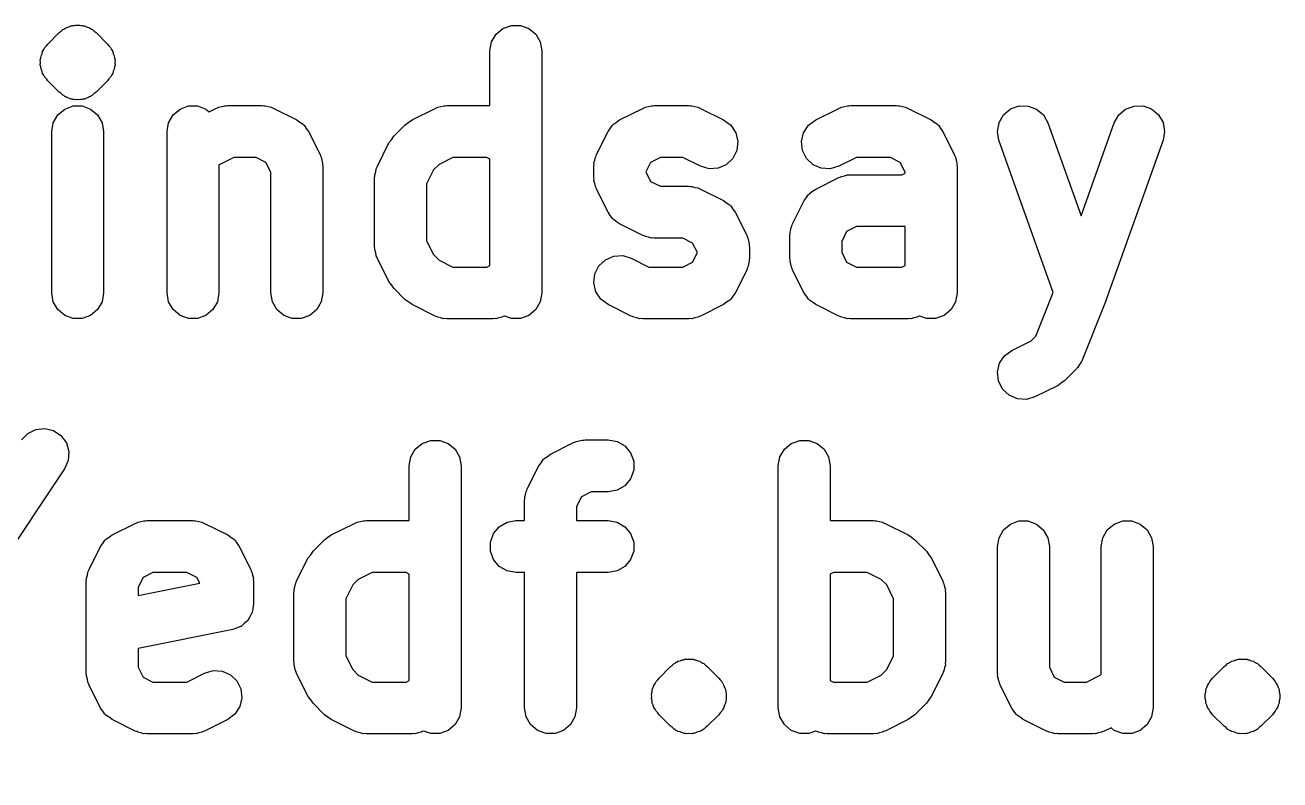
# Model space of a CAD drawing. Extents: x 25 to 346, y -457 to -16.
# Drawn here: x 78.1 to 87.31, y -437.45 to -431.91 of the extents above; entities that cross this region are included whole.
import ezdxf

# ---------------------------------------------------------------- set-up
doc = ezdxf.new("R2010")
doc.units = 0
doc.header["$MEASUREMENT"] = 0
doc.layers.add('BLACK', color=7, linetype='CONTINUOUS')

msp = doc.modelspace()

# ---------------------------------------------------------------- linework, layer by layer
at = {"layer": 'Black'}
for p, q in [((78.3767, -431.94), (78.3843, -431.937)), ((78.3843, -431.937), (78.3908, -431.931)), ((78.3908, -431.931), (78.3986, -431.928)), ((78.3986, -431.928), (78.4055, -431.924)), ((78.4055, -431.924), (78.4216, -431.919)), ((78.4216, -431.919), (78.4367, -431.912)), ((78.4367, -431.912), (78.445, -431.912)), ((78.445, -431.912), (78.4529, -431.909)), ((78.4529, -431.909), (78.4613, -431.909)), ((78.4613, -431.909), (78.4694, -431.907)), ((78.4694, -431.907), (78.486, -431.908)), ((78.486, -431.908), (78.5026, -431.907)), ((78.5026, -431.907), (78.5107, -431.909)), ((78.5107, -431.909), (78.5191, -431.909)), ((78.5191, -431.909), (78.527, -431.912)), ((78.527, -431.912), (78.5353, -431.912)), ((78.5353, -431.912), (78.5504, -431.919)), ((78.5504, -431.919), (78.5665, -431.924)), ((78.5665, -431.924), (78.5734, -431.928)), ((78.5734, -431.928), (78.5813, -431.931)), ((78.5813, -431.931), (78.5877, -431.937)), ((78.5877, -431.937), (78.5953, -431.94)), ((81.5574, -431.974), (81.6081, -431.931)), ((81.6081, -431.931), (81.6703, -431.909)), ((81.6703, -431.909), (81.7364, -431.909)), ((81.7364, -431.909), (81.7986, -431.931)), ((81.7986, -431.931), (81.8493, -431.974)), ((78.2666, -432.046), (78.3513, -431.962)), ((78.3513, -431.962), (78.3649, -431.952)), ((78.3649, -431.952), (78.3767, -431.94)), ((78.5953, -431.94), (78.6071, -431.952)), ((78.6071, -431.952), (78.6207, -431.962)), ((78.6207, -431.962), (78.7054, -432.046)), ((81.5128, -432.096), (81.5243, -432.031)), ((81.5243, -432.031), (81.5574, -431.974)), ((81.8493, -431.974), (81.8823, -432.031)), ((81.8823, -432.031), (81.8938, -432.096)), ((78.2173, -432.132), (78.2244, -432.117)), ((78.2244, -432.117), (78.2287, -432.1)), ((78.2287, -432.1), (78.2382, -432.087)), ((78.2382, -432.087), (78.2453, -432.072)), ((78.2453, -432.072), (78.2571, -432.06)), ((78.2571, -432.06), (78.2666, -432.046)), ((78.7054, -432.046), (78.7149, -432.06)), ((78.7149, -432.06), (78.7267, -432.072)), ((78.7267, -432.072), (78.7338, -432.087)), ((78.7338, -432.087), (78.7433, -432.1)), ((78.7433, -432.1), (78.7476, -432.117)), ((78.7476, -432.117), (78.7547, -432.132)), ((81.5128, -432.498), (81.5128, -432.096)), ((81.8938, -432.096), (81.8938, -433.874)), ((78.2116, -432.164), (78.2159, -432.148)), ((78.213, -432.181), (78.2116, -432.164)), ((78.2116, -432.198), (78.213, -432.181)), ((78.2159, -432.214), (78.2116, -432.198)), ((78.2159, -432.148), (78.2173, -432.132)), ((78.2173, -432.23), (78.2159, -432.214)), ((78.7547, -432.132), (78.7561, -432.148)), ((78.7561, -432.214), (78.7547, -432.23)), ((78.7561, -432.148), (78.7604, -432.164)), ((78.7604, -432.198), (78.7561, -432.214)), ((78.7604, -432.164), (78.759, -432.181)), ((78.759, -432.181), (78.7604, -432.198)), ((78.2244, -432.245), (78.2173, -432.23)), ((78.2287, -432.262), (78.2244, -432.245)), ((78.2382, -432.275), (78.2287, -432.262)), ((78.2453, -432.29), (78.2382, -432.275)), ((78.2571, -432.302), (78.2453, -432.29)), ((78.2666, -432.316), (78.2571, -432.302)), ((78.7149, -432.302), (78.7054, -432.316)), ((78.7267, -432.29), (78.7149, -432.302)), ((78.7338, -432.275), (78.7267, -432.29)), ((78.7433, -432.262), (78.7338, -432.275)), ((78.7476, -432.245), (78.7433, -432.262)), ((78.7547, -432.23), (78.7476, -432.245)), ((78.3513, -432.4), (78.2666, -432.316)), ((78.7054, -432.316), (78.6207, -432.4)), ((78.3649, -432.41), (78.3513, -432.4)), ((78.3767, -432.422), (78.3649, -432.41)), ((78.3843, -432.425), (78.3767, -432.422)), ((78.3908, -432.431), (78.3843, -432.425)), ((78.3986, -432.434), (78.3908, -432.431)), ((78.4055, -432.438), (78.3986, -432.434)), ((78.4216, -432.443), (78.4055, -432.438)), ((78.4367, -432.45), (78.4216, -432.443)), ((78.445, -432.45), (78.4367, -432.45)), ((78.4529, -432.453), (78.445, -432.45)), ((78.4613, -432.453), (78.4529, -432.453)), ((78.4694, -432.455), (78.4613, -432.453)), ((78.486, -432.454), (78.4694, -432.455)), ((78.5026, -432.455), (78.486, -432.454)), ((78.5107, -432.453), (78.5026, -432.455)), ((78.5191, -432.453), (78.5107, -432.453)), ((78.527, -432.45), (78.5191, -432.453)), ((78.5353, -432.45), (78.527, -432.45)), ((78.5504, -432.443), (78.5353, -432.45)), ((78.5665, -432.438), (78.5504, -432.443)), ((78.5734, -432.434), (78.5665, -432.438)), ((78.5813, -432.431), (78.5734, -432.434)), ((78.5877, -432.425), (78.5813, -432.431)), ((78.5953, -432.422), (78.5877, -432.425)), ((78.6071, -432.41), (78.5953, -432.422)), ((78.6207, -432.4), (78.6071, -432.41)), ((78.307, -432.624), (78.3401, -432.567)), ((78.3401, -432.567), (78.3908, -432.524)), ((78.3908, -432.524), (78.4529, -432.501)), ((78.4529, -432.501), (78.5191, -432.501)), ((78.5191, -432.501), (78.5813, -432.524)), ((78.5813, -432.524), (78.6319, -432.567)), ((78.6319, -432.567), (78.665, -432.624)), ((79.1537, -432.624), (79.1867, -432.567)), ((79.1867, -432.567), (79.2374, -432.524)), ((79.2374, -432.524), (79.2996, -432.501)), ((79.2996, -432.501), (79.3657, -432.501)), ((79.3657, -432.501), (79.4279, -432.524)), ((79.4279, -432.524), (79.4513, -432.544)), ((79.4513, -432.544), (79.5015, -432.519)), ((79.5015, -432.519), (79.512, -432.515)), ((79.512, -432.515), (79.5215, -432.51)), ((79.5215, -432.51), (79.5435, -432.506)), ((79.5435, -432.506), (79.5649, -432.5)), ((79.5649, -432.5), (79.5758, -432.5)), ((79.5758, -432.5), (79.5867, -432.498)), ((79.5867, -432.498), (79.8407, -432.498)), ((79.8407, -432.498), (79.8515, -432.5)), ((79.8515, -432.5), (79.8624, -432.5)), ((79.8624, -432.5), (79.8838, -432.506)), ((79.8838, -432.506), (79.9058, -432.51)), ((79.9058, -432.51), (79.9153, -432.515)), ((79.9153, -432.515), (79.9259, -432.519)), ((79.9259, -432.519), (80.0952, -432.603)), ((80.9408, -432.603), (81.1101, -432.519)), ((81.1101, -432.519), (81.1207, -432.515)), ((81.1207, -432.515), (81.1302, -432.51)), ((81.1302, -432.51), (81.1522, -432.506)), ((81.1522, -432.506), (81.1736, -432.5)), ((81.1736, -432.5), (81.1845, -432.5)), ((81.1845, -432.5), (81.1953, -432.498)), ((81.1953, -432.498), (81.5128, -432.498)), ((82.4648, -432.603), (82.6341, -432.519)), ((82.6341, -432.519), (82.6447, -432.515)), ((82.6447, -432.515), (82.6542, -432.51)), ((82.6542, -432.51), (82.6762, -432.506)), ((82.6762, -432.506), (82.6976, -432.5)), ((82.6976, -432.5), (82.7085, -432.5)), ((82.7085, -432.5), (82.7193, -432.498)), ((82.7193, -432.498), (82.9733, -432.498)), ((82.9733, -432.498), (82.9842, -432.5)), ((82.9842, -432.5), (82.9951, -432.5)), ((82.9951, -432.5), (83.0165, -432.506)), ((83.0165, -432.506), (83.0385, -432.51)), ((83.0385, -432.51), (83.048, -432.515)), ((83.048, -432.515), (83.0585, -432.519)), ((83.0585, -432.519), (83.2279, -432.603)), ((83.9041, -432.603), (84.0735, -432.519)), ((84.0735, -432.519), (84.084, -432.515)), ((84.084, -432.515), (84.0935, -432.51)), ((84.0935, -432.51), (84.1155, -432.506)), ((84.1155, -432.506), (84.1369, -432.5)), ((84.1369, -432.5), (84.1478, -432.5)), ((84.1478, -432.5), (84.1587, -432.498)), ((84.1587, -432.498), (84.4973, -432.498)), ((84.4973, -432.498), (84.5082, -432.5)), ((84.5082, -432.5), (84.5191, -432.5)), ((84.5191, -432.5), (84.5405, -432.506)), ((84.5405, -432.506), (84.5625, -432.51)), ((84.5625, -432.51), (84.572, -432.515)), ((84.572, -432.515), (84.5825, -432.519)), ((84.5825, -432.519), (84.7519, -432.603)), ((85.2501, -432.623), (85.2835, -432.566)), ((85.2835, -432.566), (85.3344, -432.523)), ((85.3344, -432.523), (85.3967, -432.501)), ((85.3967, -432.501), (85.4629, -432.502)), ((85.4629, -432.502), (85.5249, -432.525)), ((85.5249, -432.525), (85.5753, -432.567)), ((85.5753, -432.567), (85.6081, -432.625)), ((86.0959, -432.625), (86.1287, -432.567)), ((86.1287, -432.567), (86.1791, -432.525)), ((86.1791, -432.525), (86.2411, -432.502)), ((86.2411, -432.502), (86.3073, -432.501)), ((86.3073, -432.501), (86.3696, -432.523)), ((86.3696, -432.523), (86.4205, -432.566)), ((86.4205, -432.566), (86.4539, -432.623)), ((78.2955, -432.689), (78.307, -432.624)), ((78.665, -432.624), (78.6765, -432.689)), ((79.1422, -432.689), (79.1537, -432.624)), ((80.0952, -432.603), (80.1176, -432.62)), ((80.1176, -432.62), (80.141, -432.635)), ((80.141, -432.635), (80.1441, -432.64)), ((80.1441, -432.64), (80.1483, -432.643)), ((80.1483, -432.643), (80.1637, -432.666)), ((80.1637, -432.666), (80.1804, -432.688)), ((80.8066, -432.724), (80.8913, -432.639)), ((80.8913, -432.639), (80.9163, -432.621)), ((80.9163, -432.621), (80.9408, -432.603)), ((82.3796, -432.688), (82.3963, -432.666)), ((82.3963, -432.666), (82.4117, -432.643)), ((82.4117, -432.643), (82.4159, -432.64)), ((82.4159, -432.64), (82.419, -432.635)), ((82.419, -432.635), (82.4424, -432.62)), ((82.4424, -432.62), (82.4648, -432.603)), ((83.2279, -432.603), (83.281, -432.643)), ((83.281, -432.643), (83.3175, -432.698)), ((83.8145, -432.698), (83.851, -432.643)), ((83.851, -432.643), (83.9041, -432.603)), ((84.7519, -432.603), (84.7743, -432.62)), ((84.7743, -432.62), (84.7976, -432.635)), ((84.7976, -432.635), (84.8008, -432.64)), ((84.8008, -432.64), (84.805, -432.643)), ((84.805, -432.643), (84.8204, -432.666)), ((84.8204, -432.666), (84.8371, -432.688)), ((85.2382, -432.688), (85.2501, -432.623)), ((85.6081, -432.625), (85.852, -433.308)), ((85.852, -433.308), (86.0959, -432.625)), ((86.4539, -432.623), (86.4658, -432.688)), ((78.2955, -433.874), (78.2955, -432.689)), ((78.6765, -432.689), (78.6765, -433.874)), ((79.1422, -433.874), (79.1422, -432.689)), ((80.1804, -432.688), (80.2651, -432.858)), ((80.7709, -432.773), (80.7891, -432.749)), ((80.7891, -432.749), (80.8066, -432.724)), ((82.2949, -432.858), (82.3796, -432.688)), ((83.3175, -432.698), (83.3328, -432.762)), ((83.3328, -432.762), (83.3253, -432.828)), ((83.7992, -432.762), (83.8145, -432.698)), ((83.8067, -432.828), (83.7992, -432.762)), ((84.8371, -432.688), (84.9217, -432.858)), ((85.2493, -432.753), (85.2382, -432.688)), ((85.6484, -433.871), (85.2493, -432.753)), ((86.4547, -432.753), (86.0314, -433.938)), ((86.4658, -432.688), (86.4547, -432.753)), ((80.2651, -432.858), (80.2682, -432.868)), ((80.6863, -432.942), (80.7709, -432.773)), ((82.2918, -432.868), (82.2949, -432.858)), ((83.3253, -432.828), (83.2957, -432.887)), ((83.8363, -432.887), (83.8067, -432.828)), ((84.9217, -432.858), (84.9249, -432.868)), ((79.5302, -432.93), (79.5232, -432.937)), ((79.5232, -432.937), (79.5232, -433.874)), ((79.6316, -432.88), (79.5302, -432.93)), ((79.7957, -432.88), (79.6316, -432.88)), ((79.868, -432.916), (79.7957, -432.88)), ((79.9042, -432.988), (79.868, -432.916)), ((80.2682, -432.868), (80.2737, -432.878)), ((80.2737, -432.878), (80.2776, -432.9)), ((80.2776, -432.9), (80.2839, -432.921)), ((80.2839, -432.921), (80.2833, -432.932)), ((80.2833, -432.932), (80.2852, -432.943)), ((80.2852, -432.943), (80.2852, -433.874)), ((80.6831, -432.953), (80.6863, -432.942)), ((81.1388, -432.93), (81.0979, -432.971)), ((81.2403, -432.88), (81.1388, -432.93)), ((81.489, -432.88), (81.2403, -432.88)), ((81.5128, -432.891), (81.489, -432.88)), ((81.5128, -433.672), (81.5128, -432.891)), ((82.2748, -432.943), (82.2767, -432.932)), ((82.2748, -433.028), (82.2748, -432.943)), ((82.2761, -432.921), (82.2824, -432.9)), ((82.2767, -432.932), (82.2761, -432.921)), ((82.2824, -432.9), (82.2863, -432.878)), ((82.2863, -432.878), (82.2918, -432.868)), ((82.692, -432.916), (82.6572, -432.985)), ((82.7643, -432.88), (82.692, -432.916)), ((82.9284, -432.88), (82.7643, -432.88)), ((83.0575, -432.944), (82.9284, -432.88)), ((83.1209, -432.963), (83.0575, -432.944)), ((83.2476, -432.933), (83.1869, -432.959)), ((83.2957, -432.887), (83.2476, -432.933)), ((83.8844, -432.933), (83.8363, -432.887)), ((83.9451, -432.959), (83.8844, -432.933)), ((84.0745, -432.944), (84.0111, -432.963)), ((84.2036, -432.88), (84.0745, -432.944)), ((84.4524, -432.88), (84.2036, -432.88)), ((84.5247, -432.916), (84.4524, -432.88)), ((84.5608, -432.988), (84.5247, -432.916)), ((84.9249, -432.868), (84.9303, -432.878)), ((84.9303, -432.878), (84.9342, -432.9)), ((84.9342, -432.9), (84.9406, -432.921)), ((84.9406, -432.921), (84.9399, -432.932)), ((84.9399, -432.932), (84.9418, -432.943)), ((84.9418, -432.943), (84.9418, -433.874)), ((79.9042, -433.874), (79.9042, -432.988)), ((80.6662, -433.028), (80.6681, -433.017)), ((80.6662, -433.536), (80.6662, -433.028)), ((80.6674, -433.006), (80.6738, -432.984)), ((80.6681, -433.017), (80.6674, -433.006)), ((80.6738, -432.984), (80.6777, -432.963)), ((80.6777, -432.963), (80.6831, -432.953)), ((81.0979, -432.971), (81.0472, -433.073)), ((82.2767, -433.038), (82.2748, -433.028)), ((82.2761, -433.049), (82.2767, -433.038)), ((82.6572, -432.985), (82.692, -433.055)), ((83.1869, -432.959), (83.1209, -432.963)), ((83.9041, -433.111), (84.0735, -433.027)), ((84.0111, -432.963), (83.9451, -432.959)), ((84.0735, -433.027), (84.084, -433.023)), ((84.084, -433.023), (84.0935, -433.018)), ((84.0935, -433.018), (84.1155, -433.014)), ((84.1155, -433.014), (84.1369, -433.008)), ((84.1369, -433.008), (84.1478, -433.008)), ((84.1478, -433.008), (84.1587, -433.006)), ((84.1587, -433.006), (84.537, -433.006)), ((84.537, -433.006), (84.5608, -432.995)), ((84.5608, -432.995), (84.5608, -432.988)), ((81.0472, -433.073), (81.0472, -433.491)), ((82.2824, -433.071), (82.2761, -433.049)), ((82.2863, -433.093), (82.2824, -433.071)), ((82.2918, -433.102), (82.2863, -433.093)), ((82.2949, -433.113), (82.2918, -433.102)), ((82.3796, -433.282), (82.2949, -433.113)), ((82.692, -433.055), (82.7643, -433.091)), ((82.7643, -433.091), (82.9733, -433.091)), ((82.9733, -433.091), (82.9842, -433.093)), ((82.9842, -433.093), (82.9951, -433.092)), ((82.9951, -433.092), (83.0165, -433.099)), ((83.0165, -433.099), (83.0385, -433.103)), ((83.0385, -433.103), (83.048, -433.108)), ((83.048, -433.108), (83.0585, -433.111)), ((83.0585, -433.111), (83.2279, -433.196)), ((83.8584, -433.143), (83.8817, -433.128)), ((83.8817, -433.128), (83.9041, -433.111)), ((83.2279, -433.196), (83.2503, -433.213)), ((83.2503, -433.213), (83.2736, -433.228)), ((83.2736, -433.228), (83.2768, -433.232)), ((83.7343, -433.366), (83.8189, -433.196)), ((83.8189, -433.196), (83.8356, -433.174)), ((83.8356, -433.174), (83.851, -433.151)), ((83.851, -433.151), (83.8552, -433.148)), ((83.8552, -433.148), (83.8584, -433.143)), ((82.3963, -433.305), (82.3796, -433.282)), ((82.4117, -433.328), (82.3963, -433.305)), ((83.2768, -433.232), (83.281, -433.235)), ((83.281, -433.235), (83.2964, -433.259)), ((83.2964, -433.259), (83.3131, -433.281)), ((83.3131, -433.281), (83.3977, -433.45)), ((82.4159, -433.331), (82.4117, -433.328)), ((82.419, -433.335), (82.4159, -433.331)), ((82.4424, -433.351), (82.419, -433.335)), ((82.4648, -433.367), (82.4424, -433.351)), ((82.6341, -433.452), (82.4648, -433.367)), ((83.7154, -433.429), (83.7218, -433.408)), ((83.7218, -433.408), (83.7257, -433.386)), ((83.7257, -433.386), (83.7311, -433.376)), ((83.7311, -433.376), (83.7343, -433.366)), ((84.2036, -433.387), (84.1313, -433.424)), ((84.5608, -433.387), (84.2036, -433.387)), ((84.5608, -433.672), (84.5608, -433.387)), ((81.0472, -433.491), (81.0979, -433.592)), ((82.6447, -433.455), (82.6341, -433.452)), ((82.6542, -433.461), (82.6447, -433.455)), ((82.6762, -433.465), (82.6542, -433.461)), ((82.6976, -433.471), (82.6762, -433.465)), ((82.7085, -433.47), (82.6976, -433.471)), ((82.7193, -433.472), (82.7085, -433.47)), ((82.9284, -433.472), (82.7193, -433.472)), ((83.0007, -433.508), (82.9284, -433.472)), ((83.3977, -433.45), (83.4009, -433.461)), ((83.4009, -433.461), (83.4063, -433.471)), ((83.4063, -433.471), (83.4102, -433.492)), ((83.4102, -433.492), (83.4166, -433.514)), ((83.7142, -433.451), (83.7161, -433.44)), ((83.7142, -433.62), (83.7142, -433.451)), ((83.7161, -433.44), (83.7154, -433.429)), ((84.1313, -433.424), (84.0952, -433.496)), ((84.0952, -433.496), (84.0952, -433.575)), ((80.6681, -433.546), (80.6662, -433.536)), ((80.6674, -433.557), (80.6681, -433.546)), ((80.6738, -433.579), (80.6674, -433.557)), ((80.6777, -433.601), (80.6738, -433.579)), ((81.0979, -433.592), (81.1388, -433.633)), ((83.0355, -433.578), (83.0007, -433.508)), ((83.0007, -433.648), (83.0355, -433.578)), ((83.4166, -433.514), (83.4159, -433.525)), ((83.4159, -433.525), (83.4178, -433.536)), ((83.4178, -433.536), (83.4178, -433.62)), ((84.0952, -433.575), (84.1313, -433.648)), ((80.6831, -433.61), (80.6777, -433.601)), ((80.6863, -433.621), (80.6831, -433.61)), ((80.7709, -433.79), (80.6863, -433.621)), ((81.1388, -433.633), (81.2403, -433.684)), ((81.2403, -433.684), (81.489, -433.684)), ((81.489, -433.684), (81.5128, -433.672)), ((82.2827, -433.735), (82.3123, -433.676)), ((82.3123, -433.676), (82.3604, -433.631)), ((82.3604, -433.631), (82.4211, -433.604)), ((82.4211, -433.604), (82.4871, -433.6)), ((82.4871, -433.6), (82.5505, -433.619)), ((82.5505, -433.619), (82.6796, -433.684)), ((82.6796, -433.684), (82.9284, -433.684)), ((82.9284, -433.684), (83.0007, -433.648)), ((83.4063, -433.685), (83.4009, -433.695)), ((83.4102, -433.664), (83.4063, -433.685)), ((83.4166, -433.642), (83.4102, -433.664)), ((83.4178, -433.62), (83.4159, -433.631)), ((83.4159, -433.631), (83.4166, -433.642)), ((83.7161, -433.631), (83.7142, -433.62)), ((83.7154, -433.642), (83.7161, -433.631)), ((83.7218, -433.664), (83.7154, -433.642)), ((83.7257, -433.685), (83.7218, -433.664)), ((83.7311, -433.695), (83.7257, -433.685)), ((84.1313, -433.648), (84.2036, -433.684)), ((84.2036, -433.684), (84.537, -433.684)), ((84.537, -433.684), (84.5608, -433.672)), ((82.2752, -433.801), (82.2827, -433.735)), ((83.3977, -433.706), (83.3131, -433.875)), ((83.4009, -433.695), (83.3977, -433.706)), ((83.7343, -433.706), (83.7311, -433.695)), ((83.8189, -433.875), (83.7343, -433.706)), ((80.7891, -433.815), (80.7709, -433.79)), ((80.8066, -433.84), (80.7891, -433.815)), ((80.8913, -433.924), (80.8066, -433.84)), ((82.2905, -433.865), (82.2752, -433.801)), ((82.327, -433.921), (82.2905, -433.865)), ((85.5203, -434.191), (85.6484, -433.871)), ((78.307, -433.939), (78.2955, -433.874)), ((78.3401, -433.997), (78.307, -433.939)), ((78.665, -433.939), (78.6319, -433.997)), ((78.6765, -433.874), (78.665, -433.939)), ((79.1537, -433.939), (79.1422, -433.874)), ((79.1867, -433.997), (79.1537, -433.939)), ((79.5117, -433.939), (79.4786, -433.997)), ((79.5232, -433.874), (79.5117, -433.939)), ((79.9157, -433.939), (79.9042, -433.874)), ((79.9487, -433.997), (79.9157, -433.939)), ((80.2737, -433.939), (80.2406, -433.997)), ((80.2852, -433.874), (80.2737, -433.939)), ((80.9163, -433.942), (80.8913, -433.924)), ((80.9408, -433.96), (80.9163, -433.942)), ((81.1101, -434.045), (80.9408, -433.96)), ((81.8823, -433.939), (81.8493, -433.997)), ((81.8938, -433.874), (81.8823, -433.939)), ((82.3801, -433.96), (82.327, -433.921)), ((82.5495, -434.045), (82.3801, -433.96)), ((83.2279, -433.96), (83.0585, -434.045)), ((83.2503, -433.943), (83.2279, -433.96)), ((83.2736, -433.928), (83.2503, -433.943)), ((83.2768, -433.924), (83.2736, -433.928)), ((83.281, -433.921), (83.2768, -433.924)), ((83.2964, -433.897), (83.281, -433.921)), ((83.3131, -433.875), (83.2964, -433.897)), ((83.8356, -433.897), (83.8189, -433.875)), ((83.851, -433.921), (83.8356, -433.897)), ((83.8552, -433.924), (83.851, -433.921)), ((83.8584, -433.928), (83.8552, -433.924)), ((83.8817, -433.943), (83.8584, -433.928)), ((83.9041, -433.96), (83.8817, -433.943)), ((84.0735, -434.045), (83.9041, -433.96)), ((84.9303, -433.939), (84.8973, -433.997)), ((84.9418, -433.874), (84.9303, -433.939)), ((86.0289, -433.945), (85.8595, -434.368)), ((86.0294, -433.943), (86.0289, -433.945)), ((86.0306, -433.941), (86.0294, -433.943)), ((86.0308, -433.939), (86.0306, -433.941)), ((86.0314, -433.938), (86.0308, -433.939)), ((78.3908, -434.039), (78.3401, -433.997)), ((78.4529, -434.062), (78.3908, -434.039)), ((78.5813, -434.039), (78.5191, -434.062)), ((78.6319, -433.997), (78.5813, -434.039)), ((79.2374, -434.039), (79.1867, -433.997)), ((79.2996, -434.062), (79.2374, -434.039)), ((79.4279, -434.039), (79.3657, -434.062)), ((79.4786, -433.997), (79.4279, -434.039)), ((79.9994, -434.039), (79.9487, -433.997)), ((80.0616, -434.062), (79.9994, -434.039)), ((80.1899, -434.039), (80.1277, -434.062)), ((80.2406, -433.997), (80.1899, -434.039)), ((81.1207, -434.048), (81.1101, -434.045)), ((81.1302, -434.053), (81.1207, -434.048)), ((81.1522, -434.057), (81.1302, -434.053)), ((81.1736, -434.064), (81.1522, -434.057)), ((81.5772, -434.057), (81.5558, -434.064)), ((81.5992, -434.053), (81.5772, -434.057)), ((81.6087, -434.048), (81.5992, -434.053)), ((81.6192, -434.045), (81.6087, -434.048)), ((81.6208, -434.044), (81.6192, -434.045)), ((81.6703, -434.062), (81.6208, -434.044)), ((81.7986, -434.039), (81.7364, -434.062)), ((81.8493, -433.997), (81.7986, -434.039)), ((82.56, -434.048), (82.5495, -434.045)), ((82.5695, -434.053), (82.56, -434.048)), ((82.5915, -434.057), (82.5695, -434.053)), ((82.6129, -434.064), (82.5915, -434.057)), ((83.0165, -434.057), (82.9951, -434.064)), ((83.0385, -434.053), (83.0165, -434.057)), ((83.048, -434.048), (83.0385, -434.053)), ((83.0585, -434.045), (83.048, -434.048)), ((84.084, -434.048), (84.0735, -434.045)), ((84.0935, -434.053), (84.084, -434.048)), ((84.1155, -434.057), (84.0935, -434.053)), ((84.1369, -434.064), (84.1155, -434.057)), ((84.6252, -434.057), (84.6038, -434.064)), ((84.6472, -434.053), (84.6252, -434.057)), ((84.6567, -434.048), (84.6472, -434.053)), ((84.6672, -434.045), (84.6567, -434.048)), ((84.6688, -434.044), (84.6672, -434.045)), ((84.7183, -434.062), (84.6688, -434.044)), ((84.8466, -434.039), (84.7844, -434.062)), ((84.8973, -433.997), (84.8466, -434.039)), ((78.5191, -434.062), (78.4529, -434.062)), ((79.3657, -434.062), (79.2996, -434.062)), ((80.1277, -434.062), (80.0616, -434.062)), ((81.1845, -434.063), (81.1736, -434.064)), ((81.1953, -434.065), (81.1845, -434.063)), ((81.534, -434.065), (81.1953, -434.065)), ((81.5448, -434.063), (81.534, -434.065)), ((81.5558, -434.064), (81.5448, -434.063)), ((81.7364, -434.062), (81.6703, -434.062)), ((82.6239, -434.063), (82.6129, -434.064)), ((82.6347, -434.065), (82.6239, -434.063)), ((82.9733, -434.065), (82.6347, -434.065)), ((82.9842, -434.063), (82.9733, -434.065)), ((82.9951, -434.064), (82.9842, -434.063)), ((84.1479, -434.063), (84.1369, -434.064)), ((84.1587, -434.065), (84.1479, -434.063)), ((84.582, -434.065), (84.1587, -434.065)), ((84.5928, -434.063), (84.582, -434.065)), ((84.6038, -434.064), (84.5928, -434.063)), ((84.7844, -434.062), (84.7183, -434.062)), ((85.3435, -434.297), (85.4852, -434.226)), ((85.4852, -434.226), (85.5203, -434.191)), ((85.2903, -434.336), (85.3435, -434.297)), ((85.2385, -434.456), (85.2539, -434.391)), ((85.2539, -434.391), (85.2903, -434.336)), ((85.8247, -434.425), (85.8205, -434.428)), ((85.8394, -434.401), (85.8247, -434.425)), ((85.8553, -434.378), (85.8394, -434.401)), ((85.8567, -434.373), (85.8553, -434.378)), ((85.8595, -434.368), (85.8567, -434.373)), ((85.2461, -434.521), (85.2385, -434.456)), ((85.7327, -434.517), (85.7077, -434.535)), ((85.8174, -434.432), (85.7327, -434.517)), ((85.8205, -434.428), (85.8174, -434.432)), ((85.2757, -434.58), (85.2461, -434.521)), ((85.3237, -434.626), (85.2757, -434.58)), ((85.6832, -434.553), (85.5139, -434.637)), ((85.7077, -434.535), (85.6832, -434.553)), ((85.3844, -434.652), (85.3237, -434.626)), ((85.4504, -434.656), (85.3844, -434.652)), ((85.5139, -434.637), (85.4504, -434.656)), ((78.1192, -434.906), (78.1785, -434.877)), ((78.1785, -434.877), (78.2443, -434.87)), ((78.2443, -434.87), (78.3085, -434.885)), ((78.3085, -434.885), (78.3636, -434.922)), ((78.0735, -434.954), (78.1192, -434.906)), ((78.3636, -434.922), (78.4028, -434.975)), ((78.4028, -434.975), (78.4213, -435.039)), ((81.0154, -434.979), (81.0776, -434.957)), ((81.0776, -434.957), (81.1437, -434.957)), ((81.1437, -434.957), (81.2059, -434.979)), ((81.9568, -435.059), (82.1261, -434.974)), ((82.1261, -434.974), (82.1367, -434.971)), ((82.1367, -434.971), (82.1462, -434.965)), ((82.1462, -434.965), (82.1682, -434.961)), ((82.1682, -434.961), (82.1896, -434.955)), ((82.1896, -434.955), (82.2005, -434.956)), ((82.2005, -434.956), (82.2113, -434.954)), ((82.2113, -434.954), (82.3807, -434.954)), ((82.3807, -434.954), (82.4458, -434.965)), ((82.4458, -434.965), (82.5031, -434.998)), ((83.7248, -434.979), (83.7869, -434.957)), ((83.7869, -434.957), (83.8531, -434.957)), ((83.8531, -434.957), (83.9153, -434.979)), ((78.4213, -435.039), (78.4171, -435.105)), ((80.9317, -435.079), (80.9647, -435.022)), ((80.9647, -435.022), (81.0154, -434.979)), ((81.2059, -434.979), (81.2566, -435.022)), ((81.2566, -435.022), (81.2897, -435.079)), ((81.9344, -435.075), (81.9568, -435.059)), ((82.5031, -434.998), (82.5456, -435.049)), ((82.5456, -435.049), (82.5683, -435.111)), ((83.641, -435.079), (83.6741, -435.022)), ((83.6741, -435.022), (83.7248, -434.979)), ((83.9153, -434.979), (83.9659, -435.022)), ((83.9659, -435.022), (83.999, -435.079)), ((78.4171, -435.105), (78.3905, -435.165)), ((80.9202, -435.144), (80.9317, -435.079)), ((80.9202, -435.546), (80.9202, -435.144)), ((81.2897, -435.079), (81.3012, -435.144)), ((81.3012, -435.144), (81.3012, -436.922)), ((81.7869, -435.313), (81.8716, -435.144)), ((81.8716, -435.144), (81.8883, -435.121)), ((81.8883, -435.121), (81.9037, -435.098)), ((81.9037, -435.098), (81.9079, -435.095)), ((81.9079, -435.095), (81.911, -435.091)), ((81.911, -435.091), (81.9344, -435.075)), ((82.5683, -435.111), (82.5683, -435.177)), ((83.6295, -435.144), (83.641, -435.079)), ((83.6295, -436.922), (83.6295, -435.144)), ((83.999, -435.079), (84.0105, -435.144)), ((84.0105, -435.144), (84.0105, -435.546)), ((78.3905, -435.165), (76.8665, -437.451)), ((82.5456, -435.24), (82.5031, -435.29)), ((82.5683, -435.177), (82.5456, -435.24)), ((81.7744, -435.355), (81.7783, -435.333)), ((81.7783, -435.333), (81.7838, -435.324)), ((81.7838, -435.324), (81.7869, -435.313)), ((82.2563, -435.335), (82.184, -435.371)), ((82.3807, -435.335), (82.2563, -435.335)), ((82.4458, -435.323), (82.3807, -435.335)), ((82.5031, -435.29), (82.4458, -435.323)), ((81.7668, -435.398), (81.7687, -435.388)), ((81.7668, -435.546), (81.7668, -435.398)), ((81.7681, -435.377), (81.7744, -435.355)), ((81.7687, -435.388), (81.7681, -435.377)), ((82.184, -435.371), (82.1478, -435.443)), ((82.1478, -435.443), (82.1478, -435.546)), ((78.7395, -435.651), (78.9088, -435.567)), ((78.9088, -435.567), (78.9193, -435.563)), ((78.9193, -435.563), (78.9288, -435.558)), ((78.9288, -435.558), (78.9508, -435.554)), ((78.9508, -435.554), (78.9722, -435.548)), ((78.9722, -435.548), (78.9832, -435.548)), ((78.9832, -435.548), (78.994, -435.546)), ((78.994, -435.546), (79.3327, -435.546)), ((79.3327, -435.546), (79.3435, -435.548)), ((79.3435, -435.548), (79.3544, -435.548)), ((79.3544, -435.548), (79.3758, -435.554)), ((79.3758, -435.554), (79.3978, -435.558)), ((79.3978, -435.558), (79.4073, -435.563)), ((79.4073, -435.563), (79.4179, -435.567)), ((79.4179, -435.567), (79.5872, -435.651)), ((80.3481, -435.651), (80.5175, -435.567)), ((80.5175, -435.567), (80.528, -435.563)), ((80.528, -435.563), (80.5375, -435.558)), ((80.5375, -435.558), (80.5595, -435.554)), ((80.5595, -435.554), (80.5809, -435.548)), ((80.5809, -435.548), (80.5918, -435.548)), ((80.5918, -435.548), (80.6027, -435.546)), ((80.6027, -435.546), (80.9202, -435.546)), ((81.5384, -435.642), (81.5809, -435.591)), ((81.5809, -435.591), (81.6382, -435.558)), ((81.6382, -435.558), (81.7033, -435.546)), ((81.7033, -435.546), (81.7668, -435.546)), ((82.1478, -435.546), (82.3807, -435.546)), ((82.3807, -435.546), (82.4458, -435.558)), ((82.4458, -435.558), (82.5031, -435.591)), ((82.5031, -435.591), (82.5456, -435.642)), ((84.0105, -435.546), (84.328, -435.546)), ((84.328, -435.546), (84.3388, -435.548)), ((84.3388, -435.548), (84.3498, -435.548)), ((84.3498, -435.548), (84.3712, -435.554)), ((84.3712, -435.554), (84.3932, -435.558)), ((84.3932, -435.558), (84.4027, -435.563)), ((84.4027, -435.563), (84.4132, -435.567)), ((84.4132, -435.567), (84.5825, -435.651)), ((85.2497, -435.672), (85.2827, -435.615)), ((85.2827, -435.615), (85.3334, -435.572)), ((85.3334, -435.572), (85.3956, -435.549)), ((85.3956, -435.549), (85.4617, -435.549)), ((85.4617, -435.549), (85.5239, -435.572)), ((85.5239, -435.572), (85.5746, -435.615)), ((85.5746, -435.615), (85.6077, -435.672)), ((86.0117, -435.672), (86.0447, -435.615)), ((86.0447, -435.615), (86.0954, -435.572)), ((86.0954, -435.572), (86.1576, -435.549)), ((86.1576, -435.549), (86.2237, -435.549)), ((86.2237, -435.549), (86.2859, -435.572)), ((86.2859, -435.572), (86.3366, -435.615)), ((86.3366, -435.615), (86.3697, -435.672)), ((78.6543, -435.736), (78.6709, -435.714)), ((78.6709, -435.714), (78.6863, -435.691)), ((78.6863, -435.691), (78.6906, -435.688)), ((78.6906, -435.688), (78.6937, -435.683)), ((78.6937, -435.683), (78.717, -435.668)), ((78.717, -435.668), (78.7395, -435.651)), ((79.5872, -435.651), (79.6096, -435.668)), ((79.6096, -435.668), (79.633, -435.683)), ((79.633, -435.683), (79.6361, -435.688)), ((79.6361, -435.688), (79.6403, -435.691)), ((79.6403, -435.691), (79.6557, -435.714)), ((79.6557, -435.714), (79.6724, -435.736)), ((80.214, -435.772), (80.2986, -435.687)), ((80.2986, -435.687), (80.3236, -435.669)), ((80.3236, -435.669), (80.3481, -435.651)), ((81.5157, -435.704), (81.5384, -435.642)), ((81.5157, -435.77), (81.5157, -435.704)), ((82.5456, -435.642), (82.5683, -435.704)), ((82.5683, -435.704), (82.5683, -435.77)), ((84.5825, -435.651), (84.607, -435.669)), ((84.607, -435.669), (84.632, -435.687)), ((84.632, -435.687), (84.7167, -435.772)), ((85.2382, -435.737), (85.2497, -435.672)), ((85.6077, -435.672), (85.6192, -435.737)), ((86.0002, -435.737), (86.0117, -435.672)), ((86.3697, -435.672), (86.3812, -435.737)), ((78.5696, -435.906), (78.6543, -435.736)), ((79.6724, -435.736), (79.7571, -435.906)), ((80.1783, -435.821), (80.1965, -435.797)), ((80.1965, -435.797), (80.214, -435.772)), ((81.5384, -435.832), (81.5157, -435.77)), ((82.5683, -435.77), (82.5456, -435.832)), ((84.7167, -435.772), (84.7342, -435.797)), ((84.7342, -435.797), (84.7524, -435.821)), ((85.2382, -436.668), (85.2382, -435.737)), ((85.6192, -435.737), (85.6192, -436.623)), ((86.0002, -436.674), (86.0002, -435.737)), ((86.3812, -435.737), (86.3812, -436.922)), ((80.0936, -435.99), (80.1783, -435.821)), ((81.5809, -435.883), (81.5384, -435.832)), ((81.6382, -435.916), (81.5809, -435.883)), ((82.5031, -435.883), (82.4458, -435.916)), ((82.5456, -435.832), (82.5031, -435.883)), ((84.7524, -435.821), (84.8371, -435.99)), ((78.5495, -435.991), (78.5514, -435.98)), ((78.5495, -436.668), (78.5495, -435.991)), ((78.5508, -435.969), (78.5571, -435.948)), ((78.5514, -435.98), (78.5508, -435.969)), ((78.5571, -435.948), (78.561, -435.926)), ((78.561, -435.926), (78.5665, -435.916)), ((78.5665, -435.916), (78.5696, -435.906)), ((78.9667, -435.964), (78.9305, -436.036)), ((79.039, -435.927), (78.9667, -435.964)), ((79.2877, -435.927), (79.039, -435.927)), ((79.36, -435.964), (79.2877, -435.927)), ((79.3817, -436.007), (79.36, -435.964)), ((79.7571, -435.906), (79.7602, -435.916)), ((79.7602, -435.916), (79.7657, -435.926)), ((79.7657, -435.926), (79.7696, -435.948)), ((79.7696, -435.948), (79.7759, -435.969)), ((79.7759, -435.969), (79.7753, -435.98)), ((79.7753, -435.98), (79.7772, -435.991)), ((79.7772, -435.991), (79.7772, -436.16)), ((80.0905, -436.001), (80.0936, -435.99)), ((80.5462, -435.978), (80.5052, -436.019)), ((80.6476, -435.927), (80.5462, -435.978)), ((80.8964, -435.927), (80.6476, -435.927)), ((80.9202, -435.939), (80.8964, -435.927)), ((80.9202, -436.72), (80.9202, -435.939)), ((81.7033, -435.927), (81.6382, -435.916)), ((81.7668, -435.927), (81.7033, -435.927)), ((81.7668, -436.922), (81.7668, -435.927)), ((82.3807, -435.927), (82.1478, -435.927)), ((82.1478, -435.927), (82.1478, -436.922)), ((82.4458, -435.916), (82.3807, -435.927)), ((84.0343, -435.927), (84.0105, -435.939)), ((84.0105, -435.939), (84.0105, -436.72)), ((84.283, -435.927), (84.0343, -435.927)), ((84.3845, -435.978), (84.283, -435.927)), ((84.4254, -436.019), (84.3845, -435.978)), ((84.8371, -435.99), (84.8402, -436.001)), ((78.9305, -436.097), (79.3817, -436.007)), ((78.9305, -436.036), (78.9305, -436.097)), ((80.0735, -436.076), (80.0754, -436.065)), ((80.0735, -436.584), (80.0735, -436.076)), ((80.0748, -436.054), (80.0811, -436.032)), ((80.0754, -436.065), (80.0748, -436.054)), ((80.0811, -436.032), (80.085, -436.011)), ((80.085, -436.011), (80.0905, -436.001)), ((80.5052, -436.019), (80.4545, -436.121)), ((84.4762, -436.121), (84.4254, -436.019)), ((84.8402, -436.001), (84.8457, -436.011)), ((84.8457, -436.011), (84.8496, -436.032)), ((84.8496, -436.032), (84.8559, -436.054)), ((84.8559, -436.054), (84.8553, -436.065)), ((84.8553, -436.065), (84.8572, -436.076)), ((84.8572, -436.076), (84.8572, -436.584)), ((79.7772, -436.16), (79.7718, -436.191)), ((80.4545, -436.121), (80.4545, -436.539)), ((84.4762, -436.539), (84.4762, -436.121)), ((79.7502, -436.252), (79.7354, -436.279)), ((79.7657, -436.225), (79.7502, -436.252)), ((79.7661, -436.223), (79.7657, -436.225)), ((79.7671, -436.221), (79.7661, -436.223)), ((79.7718, -436.191), (79.7671, -436.221)), ((79.624, -436.347), (78.9305, -436.486)), ((79.6528, -436.336), (79.624, -436.347)), ((79.6819, -436.325), (79.6528, -436.336)), ((79.6836, -436.324), (79.6819, -436.325)), ((79.6857, -436.323), (79.6836, -436.324)), ((79.7089, -436.303), (79.6857, -436.323)), ((79.7326, -436.283), (79.7089, -436.303)), ((79.7337, -436.281), (79.7326, -436.283)), ((79.7354, -436.279), (79.7337, -436.281)), ((78.9305, -436.486), (78.9305, -436.623)), ((80.4545, -436.539), (80.5052, -436.64)), ((84.4254, -436.64), (84.4762, -436.539)), ((78.9305, -436.623), (78.9667, -436.696)), ((80.0754, -436.594), (80.0735, -436.584)), ((80.0748, -436.605), (80.0754, -436.594)), ((80.0811, -436.627), (80.0748, -436.605)), ((80.085, -436.649), (80.0811, -436.627)), ((82.754, -436.703), (82.8386, -436.618)), ((82.8386, -436.618), (82.8523, -436.609)), ((82.8523, -436.609), (82.8641, -436.597)), ((82.8641, -436.597), (82.8717, -436.593)), ((82.8717, -436.593), (82.8781, -436.588)), ((82.8781, -436.588), (82.886, -436.585)), ((82.886, -436.585), (82.8928, -436.58)), ((82.8928, -436.58), (82.9089, -436.576)), ((82.9089, -436.576), (82.924, -436.569)), ((82.924, -436.569), (82.9324, -436.568)), ((82.9324, -436.568), (82.9403, -436.565)), ((82.9403, -436.565), (82.9486, -436.565)), ((82.9486, -436.565), (82.9567, -436.563)), ((82.9567, -436.563), (82.9733, -436.565)), ((82.9733, -436.565), (82.9899, -436.563)), ((82.9899, -436.563), (82.998, -436.565)), ((82.998, -436.565), (83.0064, -436.565)), ((83.0064, -436.565), (83.0143, -436.568)), ((83.0143, -436.568), (83.0226, -436.569)), ((83.0226, -436.569), (83.0378, -436.576)), ((83.0378, -436.576), (83.0538, -436.58)), ((83.0538, -436.58), (83.0607, -436.585)), ((83.0607, -436.585), (83.0686, -436.588)), ((83.0686, -436.588), (83.075, -436.593)), ((83.075, -436.593), (83.0826, -436.597)), ((83.0826, -436.597), (83.0944, -436.609)), ((83.0944, -436.609), (83.108, -436.618)), ((83.108, -436.618), (83.1927, -436.703)), ((84.8496, -436.627), (84.8457, -436.649)), ((84.8559, -436.605), (84.8496, -436.627)), ((84.8572, -436.584), (84.8553, -436.594)), ((84.8553, -436.594), (84.8559, -436.605)), ((85.6192, -436.623), (85.6553, -436.696)), ((86.818, -436.703), (86.9026, -436.618)), ((86.9026, -436.618), (86.9163, -436.609)), ((86.9163, -436.609), (86.9281, -436.597)), ((86.9281, -436.597), (86.9357, -436.593)), ((86.9357, -436.593), (86.9421, -436.588)), ((86.9421, -436.588), (86.95, -436.585)), ((86.95, -436.585), (86.9568, -436.58)), ((86.9568, -436.58), (86.9729, -436.576)), ((86.9729, -436.576), (86.988, -436.569)), ((86.988, -436.569), (86.9964, -436.568)), ((86.9964, -436.568), (87.0043, -436.565)), ((87.0043, -436.565), (87.0126, -436.565)), ((87.0126, -436.565), (87.0207, -436.563)), ((87.0207, -436.563), (87.0373, -436.565)), ((87.0373, -436.565), (87.0539, -436.563)), ((87.0539, -436.563), (87.062, -436.565)), ((87.062, -436.565), (87.0704, -436.565)), ((87.0704, -436.565), (87.0783, -436.568)), ((87.0783, -436.568), (87.0866, -436.569)), ((87.0866, -436.569), (87.1018, -436.576)), ((87.1018, -436.576), (87.1178, -436.58)), ((87.1178, -436.58), (87.1247, -436.585)), ((87.1247, -436.585), (87.1326, -436.588)), ((87.1326, -436.588), (87.139, -436.593)), ((87.139, -436.593), (87.1466, -436.597)), ((87.1466, -436.597), (87.1584, -436.609)), ((87.1584, -436.609), (87.172, -436.618)), ((87.172, -436.618), (87.2567, -436.703)), ((78.5514, -436.679), (78.5495, -436.668)), ((78.5508, -436.69), (78.5514, -436.679)), ((78.5571, -436.712), (78.5508, -436.69)), ((78.561, -436.733), (78.5571, -436.712)), ((78.9667, -436.696), (79.039, -436.732)), ((79.2877, -436.732), (79.4168, -436.667)), ((79.4168, -436.667), (79.4802, -436.648)), ((79.4802, -436.648), (79.5463, -436.652)), ((79.5463, -436.652), (79.607, -436.679)), ((79.607, -436.679), (79.655, -436.724)), ((79.655, -436.724), (79.6846, -436.783)), ((80.0905, -436.658), (80.085, -436.649)), ((80.0936, -436.669), (80.0905, -436.658)), ((80.1783, -436.838), (80.0936, -436.669)), ((80.5052, -436.64), (80.5462, -436.681)), ((80.5462, -436.681), (80.6476, -436.732)), ((80.8964, -436.732), (80.9202, -436.72)), ((82.7256, -436.744), (82.7326, -436.728)), ((82.7326, -436.728), (82.7444, -436.717)), ((82.7444, -436.717), (82.754, -436.703)), ((83.1927, -436.703), (83.2023, -436.717)), ((83.2023, -436.717), (83.2141, -436.728)), ((83.2141, -436.728), (83.2211, -436.744)), ((84.0105, -436.72), (84.0343, -436.732)), ((84.283, -436.732), (84.3845, -436.681)), ((84.3845, -436.681), (84.4254, -436.64)), ((84.8371, -436.669), (84.7524, -436.838)), ((84.8402, -436.658), (84.8371, -436.669)), ((84.8457, -436.649), (84.8402, -436.658)), ((85.2401, -436.679), (85.2382, -436.668)), ((85.2394, -436.69), (85.2401, -436.679)), ((85.2458, -436.712), (85.2394, -436.69)), ((85.2497, -436.733), (85.2458, -436.712)), ((85.6553, -436.696), (85.7276, -436.732)), ((85.8917, -436.732), (85.9932, -436.681)), ((85.9932, -436.681), (86.0002, -436.674)), ((86.7896, -436.744), (86.7966, -436.728)), ((86.7966, -436.728), (86.8084, -436.717)), ((86.8084, -436.717), (86.818, -436.703)), ((87.2567, -436.703), (87.2663, -436.717)), ((87.2663, -436.717), (87.2781, -436.728)), ((87.2781, -436.728), (87.2851, -436.744)), ((78.5665, -436.743), (78.561, -436.733)), ((78.5696, -436.754), (78.5665, -436.743)), ((78.6543, -436.923), (78.5696, -436.754)), ((79.039, -436.732), (79.2877, -436.732)), ((79.6846, -436.783), (79.6922, -436.849)), ((80.6476, -436.732), (80.8964, -436.732)), ((82.6989, -436.821), (82.7032, -436.805)), ((82.7003, -436.838), (82.6989, -436.821)), ((82.7032, -436.805), (82.7047, -436.788)), ((82.7047, -436.788), (82.7117, -436.773)), ((82.7117, -436.773), (82.716, -436.757)), ((82.716, -436.757), (82.7256, -436.744)), ((83.2211, -436.744), (83.2307, -436.757)), ((83.2307, -436.757), (83.235, -436.773)), ((83.235, -436.773), (83.242, -436.788)), ((83.242, -436.788), (83.2435, -436.805)), ((83.2435, -436.805), (83.2478, -436.821)), ((83.2478, -436.821), (83.2463, -436.838)), ((84.0343, -436.732), (84.283, -436.732)), ((85.2552, -436.743), (85.2497, -436.733)), ((85.2583, -436.754), (85.2552, -436.743)), ((85.3429, -436.923), (85.2583, -436.754)), ((85.7276, -436.732), (85.8917, -436.732)), ((86.7629, -436.821), (86.7672, -436.805)), ((86.7643, -436.838), (86.7629, -436.821)), ((86.7672, -436.805), (86.7687, -436.788)), ((86.7687, -436.788), (86.7757, -436.773)), ((86.7757, -436.773), (86.78, -436.757)), ((86.78, -436.757), (86.7896, -436.744)), ((87.2851, -436.744), (87.2947, -436.757)), ((87.2947, -436.757), (87.299, -436.773)), ((87.299, -436.773), (87.306, -436.788)), ((87.306, -436.788), (87.3075, -436.805)), ((87.3075, -436.805), (87.3118, -436.821)), ((87.3118, -436.821), (87.3103, -436.838)), ((79.6768, -436.913), (79.6403, -436.969)), ((79.6922, -436.849), (79.6768, -436.913)), ((80.1965, -436.863), (80.1783, -436.838)), ((80.214, -436.888), (80.1965, -436.863)), ((80.2986, -436.972), (80.214, -436.888)), ((82.6989, -436.854), (82.7003, -436.838)), ((82.7032, -436.87), (82.6989, -436.854)), ((82.7047, -436.887), (82.7032, -436.87)), ((82.7117, -436.902), (82.7047, -436.887)), ((82.716, -436.918), (82.7117, -436.902)), ((83.235, -436.902), (83.2307, -436.918)), ((83.242, -436.887), (83.235, -436.902)), ((83.2435, -436.87), (83.242, -436.887)), ((83.2478, -436.854), (83.2435, -436.87)), ((83.2463, -436.838), (83.2478, -436.854)), ((84.7167, -436.888), (84.632, -436.972)), ((84.7342, -436.863), (84.7167, -436.888)), ((84.7524, -436.838), (84.7342, -436.863)), ((86.7629, -436.854), (86.7643, -436.838)), ((86.7672, -436.87), (86.7629, -436.854)), ((86.7687, -436.887), (86.7672, -436.87)), ((86.7757, -436.902), (86.7687, -436.887)), ((86.78, -436.918), (86.7757, -436.902)), ((87.299, -436.902), (87.2947, -436.918)), ((87.306, -436.887), (87.299, -436.902)), ((87.3075, -436.87), (87.306, -436.887)), ((87.3118, -436.854), (87.3075, -436.87)), ((87.3103, -436.838), (87.3118, -436.854)), ((78.6709, -436.945), (78.6543, -436.923)), ((78.6863, -436.969), (78.6709, -436.945)), ((78.6906, -436.972), (78.6863, -436.969)), ((78.6937, -436.976), (78.6906, -436.972)), ((78.717, -436.991), (78.6937, -436.976)), ((78.7395, -437.008), (78.717, -436.991)), ((79.6403, -436.969), (79.5872, -437.008)), ((80.3236, -436.99), (80.2986, -436.972)), ((80.3481, -437.008), (80.3236, -436.99)), ((81.2897, -436.987), (81.2566, -437.045)), ((81.3012, -436.922), (81.2897, -436.987)), ((81.7783, -436.987), (81.7668, -436.922)), ((81.8114, -437.045), (81.7783, -436.987)), ((82.1363, -436.987), (82.1033, -437.045)), ((82.1478, -436.922), (82.1363, -436.987)), ((82.7256, -436.932), (82.716, -436.918)), ((82.7326, -436.947), (82.7256, -436.932)), ((82.7444, -436.959), (82.7326, -436.947)), ((82.754, -436.972), (82.7444, -436.959)), ((82.8386, -437.057), (82.754, -436.972)), ((83.1927, -436.972), (83.108, -437.057)), ((83.2023, -436.959), (83.1927, -436.972)), ((83.2141, -436.947), (83.2023, -436.959)), ((83.2211, -436.932), (83.2141, -436.947)), ((83.2307, -436.918), (83.2211, -436.932)), ((83.641, -436.987), (83.6295, -436.922)), ((83.6741, -437.045), (83.641, -436.987)), ((84.6071, -436.99), (84.5825, -437.008)), ((84.632, -436.972), (84.6071, -436.99)), ((85.3596, -436.945), (85.3429, -436.923)), ((85.375, -436.969), (85.3596, -436.945)), ((85.3792, -436.972), (85.375, -436.969)), ((85.3824, -436.976), (85.3792, -436.972)), ((85.4057, -436.991), (85.3824, -436.976)), ((85.4281, -437.008), (85.4057, -436.991)), ((86.3697, -436.987), (86.3366, -437.045)), ((86.3812, -436.922), (86.3697, -436.987)), ((86.7896, -436.932), (86.78, -436.918)), ((86.7966, -436.947), (86.7896, -436.932)), ((86.8084, -436.959), (86.7966, -436.947)), ((86.818, -436.972), (86.8084, -436.959)), ((86.9026, -437.057), (86.818, -436.972)), ((87.2567, -436.972), (87.172, -437.057)), ((87.2663, -436.959), (87.2567, -436.972)), ((87.2781, -436.947), (87.2663, -436.959)), ((87.2851, -436.932), (87.2781, -436.947)), ((87.2947, -436.918), (87.2851, -436.932)), ((78.9088, -437.093), (78.7395, -437.008)), ((78.9193, -437.096), (78.9088, -437.093)), ((78.9288, -437.101), (78.9193, -437.096)), ((79.4073, -437.096), (79.3978, -437.101)), ((79.4179, -437.093), (79.4073, -437.096)), ((79.5872, -437.008), (79.4179, -437.093)), ((80.5175, -437.093), (80.3481, -437.008)), ((80.528, -437.096), (80.5175, -437.093)), ((80.5375, -437.101), (80.528, -437.096)), ((81.016, -437.096), (81.0065, -437.101)), ((81.0265, -437.093), (81.016, -437.096)), ((81.0281, -437.092), (81.0265, -437.093)), ((81.0776, -437.11), (81.0281, -437.092)), ((81.2059, -437.087), (81.1437, -437.11)), ((81.2566, -437.045), (81.2059, -437.087)), ((81.8621, -437.087), (81.8114, -437.045)), ((81.9243, -437.11), (81.8621, -437.087)), ((82.0526, -437.087), (81.9904, -437.11)), ((82.1033, -437.045), (82.0526, -437.087)), ((82.8523, -437.067), (82.8386, -437.057)), ((82.8641, -437.078), (82.8523, -437.067)), ((82.8717, -437.082), (82.8641, -437.078)), ((82.8781, -437.087), (82.8717, -437.082)), ((82.886, -437.09), (82.8781, -437.087)), ((82.8928, -437.095), (82.886, -437.09)), ((82.9089, -437.099), (82.8928, -437.095)), ((83.0538, -437.095), (83.0377, -437.099)), ((83.0607, -437.09), (83.0538, -437.095)), ((83.0686, -437.087), (83.0607, -437.09)), ((83.075, -437.082), (83.0686, -437.087)), ((83.0826, -437.078), (83.075, -437.082)), ((83.0944, -437.067), (83.0826, -437.078)), ((83.108, -437.057), (83.0944, -437.067)), ((83.7248, -437.087), (83.6741, -437.045)), ((83.7869, -437.11), (83.7248, -437.087)), ((83.9026, -437.092), (83.8531, -437.11)), ((83.9041, -437.093), (83.9026, -437.092)), ((83.9147, -437.096), (83.9041, -437.093)), ((83.9242, -437.101), (83.9147, -437.096)), ((84.4027, -437.096), (84.3932, -437.101)), ((84.4132, -437.093), (84.4027, -437.096)), ((84.5825, -437.008), (84.4132, -437.093)), ((85.5975, -437.093), (85.4281, -437.008)), ((85.608, -437.096), (85.5975, -437.093)), ((85.6175, -437.101), (85.608, -437.096)), ((86.0113, -437.096), (86.0018, -437.101)), ((86.0219, -437.093), (86.0113, -437.096)), ((86.072, -437.068), (86.0219, -437.093)), ((86.0954, -437.087), (86.072, -437.068)), ((86.1576, -437.11), (86.0954, -437.087)), ((86.2859, -437.087), (86.2237, -437.11)), ((86.3366, -437.045), (86.2859, -437.087)), ((86.9163, -437.067), (86.9026, -437.057)), ((86.9281, -437.078), (86.9163, -437.067)), ((86.9357, -437.082), (86.9281, -437.078)), ((86.9421, -437.087), (86.9357, -437.082)), ((86.95, -437.09), (86.9421, -437.087)), ((86.9568, -437.095), (86.95, -437.09)), ((86.9729, -437.099), (86.9568, -437.095)), ((87.1178, -437.095), (87.1017, -437.099)), ((87.1247, -437.09), (87.1178, -437.095)), ((87.1326, -437.087), (87.1247, -437.09)), ((87.139, -437.082), (87.1326, -437.087)), ((87.1466, -437.078), (87.139, -437.082)), ((87.1584, -437.067), (87.1466, -437.078)), ((87.172, -437.057), (87.1584, -437.067)), ((78.9508, -437.105), (78.9288, -437.101)), ((78.9722, -437.112), (78.9508, -437.105)), ((78.9832, -437.111), (78.9722, -437.112)), ((78.994, -437.113), (78.9832, -437.111)), ((79.3327, -437.113), (78.994, -437.113)), ((79.3435, -437.111), (79.3327, -437.113)), ((79.3544, -437.112), (79.3435, -437.111)), ((79.3758, -437.105), (79.3544, -437.112)), ((79.3978, -437.101), (79.3758, -437.105)), ((80.5595, -437.105), (80.5375, -437.101)), ((80.5809, -437.112), (80.5595, -437.105)), ((80.5919, -437.111), (80.5809, -437.112)), ((80.6027, -437.113), (80.5919, -437.111)), ((80.9413, -437.113), (80.6027, -437.113)), ((80.9522, -437.111), (80.9413, -437.113)), ((80.9631, -437.112), (80.9522, -437.111)), ((80.9845, -437.105), (80.9631, -437.112)), ((81.0065, -437.101), (80.9845, -437.105)), ((81.1437, -437.11), (81.0776, -437.11)), ((81.9904, -437.11), (81.9243, -437.11)), ((82.924, -437.106), (82.9089, -437.099)), ((82.9324, -437.107), (82.924, -437.106)), ((82.9403, -437.11), (82.9324, -437.107)), ((82.9486, -437.11), (82.9403, -437.11)), ((82.9567, -437.112), (82.9486, -437.11)), ((82.9733, -437.111), (82.9567, -437.112)), ((82.9899, -437.112), (82.9733, -437.111)), ((82.998, -437.11), (82.9899, -437.112)), ((83.0064, -437.11), (82.998, -437.11)), ((83.0143, -437.107), (83.0064, -437.11)), ((83.0226, -437.106), (83.0143, -437.107)), ((83.0377, -437.099), (83.0226, -437.106)), ((83.8531, -437.11), (83.7869, -437.11)), ((83.9462, -437.105), (83.9242, -437.101)), ((83.9676, -437.112), (83.9462, -437.105)), ((83.9785, -437.111), (83.9676, -437.112)), ((83.9893, -437.113), (83.9785, -437.111)), ((84.328, -437.113), (83.9893, -437.113)), ((84.3388, -437.111), (84.328, -437.113)), ((84.3498, -437.112), (84.3388, -437.111)), ((84.3712, -437.105), (84.3498, -437.112)), ((84.3932, -437.101), (84.3712, -437.105)), ((85.6395, -437.105), (85.6175, -437.101)), ((85.6609, -437.112), (85.6395, -437.105)), ((85.6719, -437.111), (85.6609, -437.112)), ((85.6827, -437.113), (85.6719, -437.111)), ((85.9367, -437.113), (85.6827, -437.113)), ((85.9475, -437.111), (85.9367, -437.113)), ((85.9584, -437.112), (85.9475, -437.111)), ((85.9798, -437.105), (85.9584, -437.112)), ((86.0018, -437.101), (85.9798, -437.105)), ((86.2237, -437.11), (86.1576, -437.11)), ((86.988, -437.106), (86.9729, -437.099)), ((86.9964, -437.107), (86.988, -437.106)), ((87.0043, -437.11), (86.9964, -437.107)), ((87.0126, -437.11), (87.0043, -437.11)), ((87.0207, -437.112), (87.0126, -437.11)), ((87.0373, -437.111), (87.0207, -437.112)), ((87.0539, -437.112), (87.0373, -437.111)), ((87.062, -437.11), (87.0539, -437.112)), ((87.0704, -437.11), (87.062, -437.11)), ((87.0783, -437.107), (87.0704, -437.11)), ((87.0866, -437.106), (87.0783, -437.107)), ((87.1017, -437.099), (87.0866, -437.106))]:
    msp.add_line(p, q, dxfattribs=at)

doc.saveas('drawing.dxf')
